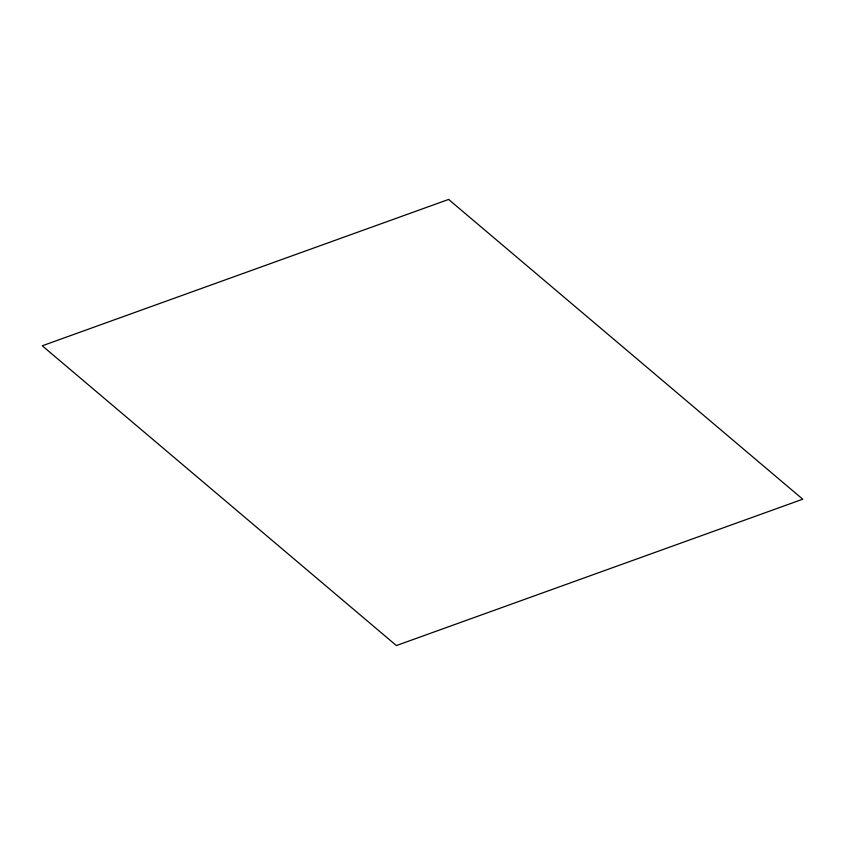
<?xml version="1.0" encoding="UTF-8"?>
<svg xmlns="http://www.w3.org/2000/svg" width="845" height="845" viewBox="0 0 845 845"><rect width="100%" height="100%" fill="white"/><g stroke="black" fill="none" stroke-linecap="round" stroke-linejoin="round"><path stroke-width="1.27" d="M448.621 199.441L42.25 345.795L396.379 645.559L802.75 499.205L448.621 199.441"/></g></svg>
